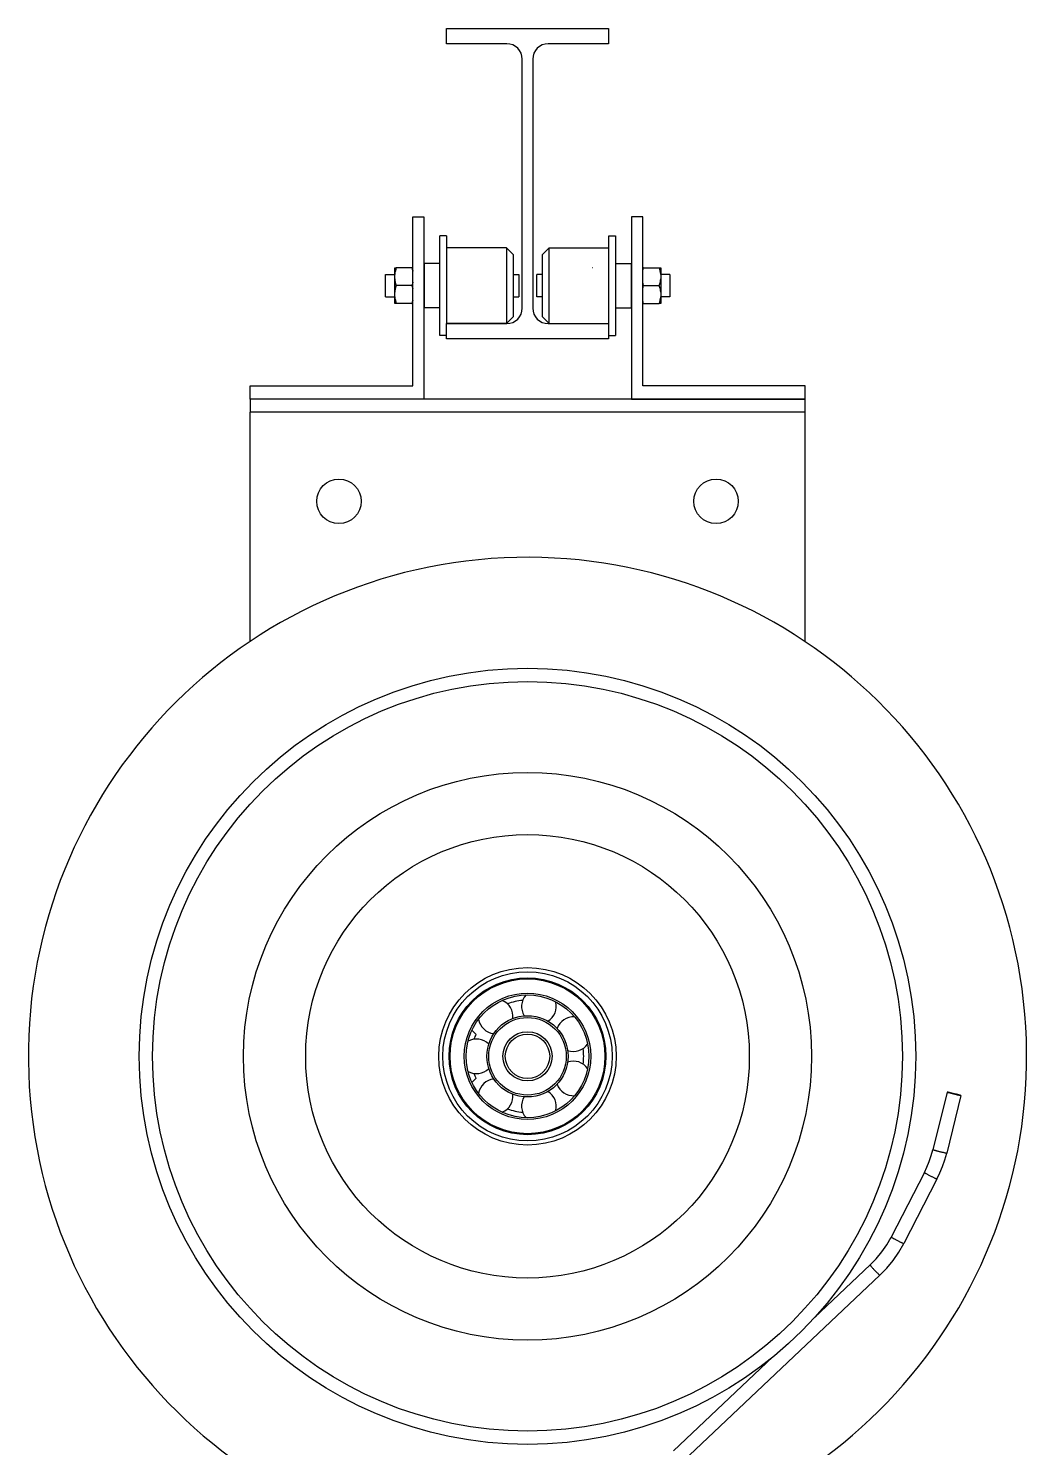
# Model space of a CAD drawing. Extents: x -8712 to 1826, y -2785 to 399.
# Drawn here: x -4995 to -4545, y -401 to 239 of the extents above; entities that cross this region are included whole.
import ezdxf

# ---------------------------------------------------------------- set-up
doc = ezdxf.new("R2010")
doc.units = 0
doc.layers.get('0').update_dxf_attribs({"linetype": 'CONTINUOUS'})

msp = doc.modelspace()

# ---------------------------------------------------------------- linework, layer by layer
at = {"color": 1}
for p, q in [((-4806.279032, 239.083964), (-4733.279032, 239.083964)), ((-4806.279032, 232.183964), (-4806.279032, 239.083964)), ((-4733.279032, 239.083964), (-4733.279032, 232.183964)), ((-4779.129032, 232.183964), (-4806.279032, 232.183964)), ((-4733.279032, 232.183964), (-4760.429032, 232.183964)), ((-4772.129032, 112.983964), (-4772.129032, 225.183964)), ((-4767.429032, 225.183964), (-4767.429032, 112.983964)), ((-4821.474561, 154.084363), (-4816.474561, 154.084363)), ((-4821.474561, 77.96319), (-4821.474561, 154.084363)), ((-4816.474561, 154.084363), (-4816.474561, 71.96319)), ((-4722.837036, 154.084363), (-4722.837036, 71.96319)), ((-4717.837036, 154.084363), (-4722.837036, 154.084363)), ((-4717.837036, 77.96319), (-4717.837036, 154.084363)), ((-4809.228093, 100.584363), (-4809.228093, 145.584363)), ((-4806.228093, 145.584363), (-4809.228093, 145.584363)), ((-4806.228093, 145.584363), (-4806.228093, 105.983964)), ((-4733.083504, 100.584363), (-4733.083504, 145.584363)), ((-4733.083504, 145.584363), (-4730.083504, 145.584363)), ((-4730.083504, 145.584363), (-4730.083504, 100.584363)), ((-4779.228093, 140.084363), (-4806.228093, 140.084363)), ((-4779.228093, 140.084363), (-4779.228093, 106.084363)), ((-4779.228093, 140.084363), (-4776.228093, 137.084363)), ((-4776.228093, 137.084363), (-4776.228093, 109.084363)), ((-4760.083504, 140.084363), (-4763.083504, 137.084363)), ((-4763.083504, 109.084363), (-4763.083504, 137.084363)), ((-4760.083504, 106.084363), (-4760.083504, 140.084363)), ((-4760.083504, 140.084363), (-4733.083504, 140.084363)), ((-4833.718569, 118.084363), (-4833.718569, 128.084363)), ((-4833.718569, 128.084363), (-4829.628093, 128.084363)), ((-4829.611753, 128.228229), (-4829.628095, 128.066593)), ((-4829.628093, 131.084363), (-4828.959744, 131.084104)), ((-4829.628093, 128.066605), (-4829.628093, 131.084363)), ((-4829.628093, 126.102137), (-4829.628093, 128.06659)), ((-4829.511347, 128.940774), (-4829.611753, 128.228229)), ((-4829.358037, 129.691874), (-4829.511347, 128.940774)), ((-4829.142913, 130.501374), (-4829.358037, 129.691874)), ((-4828.959744, 131.084104), (-4829.142913, 130.501374)), ((-4821.896443, 131.084363), (-4828.959744, 131.084363)), ((-4821.474561, 131.084347), (-4821.896443, 131.084104)), ((-4821.896443, 131.084104), (-4821.713273, 130.501374)), ((-4821.713273, 130.501374), (-4821.49815, 129.691874)), ((-4821.49815, 129.691874), (-4821.474561, 129.576306)), ((-4816.474561, 128.084363), (-4816.228093, 128.084363)), ((-4816.228093, 113.084363), (-4816.228093, 133.084363)), ((-4809.228093, 133.084363), (-4816.228093, 133.084363)), ((-4776.228093, 128.084363), (-4773.718569, 128.084363)), ((-4773.718569, 128.084363), (-4773.718569, 118.084363)), ((-4765.593028, 118.084363), (-4765.593028, 128.084363)), ((-4763.083504, 128.084363), (-4765.593028, 128.084363)), ((-4740.343055, 131.159812), (-4740.404759, 131.098108)), ((-4740.343055, 131.159812), (-4740.348275, 131.154592)), ((-4740.343055, 131.159812), (-4740.348275, 131.154592)), ((-4740.343055, 131.159812), (-4740.348275, 131.154592)), ((-4730.083504, 133.084363), (-4723.083504, 133.084363)), ((-4723.083504, 133.084363), (-4723.083504, 113.084363)), ((-4722.837036, 128.084363), (-4723.083504, 128.084363)), ((-4717.415154, 131.084104), (-4717.837036, 131.084347)), ((-4717.837036, 129.576306), (-4717.813447, 129.691874)), ((-4717.813447, 129.691874), (-4717.598324, 130.501374)), ((-4717.598324, 130.501374), (-4717.415154, 131.084104)), ((-4717.415154, 131.084363), (-4710.351854, 131.084363)), ((-4710.351854, 131.084104), (-4709.683504, 131.084363)), ((-4710.168684, 130.501374), (-4710.351854, 131.084104)), ((-4709.953561, 129.691874), (-4710.168684, 130.501374)), ((-4709.80025, 128.940772), (-4709.953561, 129.691874)), ((-4709.699845, 128.228233), (-4709.80025, 128.940772)), ((-4709.683502, 128.066593), (-4709.699845, 128.228233)), ((-4709.683504, 131.084363), (-4709.683504, 128.066605)), ((-4705.593028, 128.084363), (-4709.683504, 128.084363)), ((-4709.683504, 128.06659), (-4709.683504, 126.102137)), ((-4705.593028, 128.084363), (-4705.593028, 118.084363)), ((-4829.628095, 126.102132), (-4829.550366, 125.46894)), ((-4829.628093, 120.066605), (-4829.628093, 126.102121)), ((-4829.550366, 125.46894), (-4829.41552, 124.732519)), ((-4829.41552, 124.732519), (-4829.22211, 123.945208)), ((-4829.222109, 122.22352), (-4829.41552, 121.436207)), ((-4829.22211, 123.945208), (-4828.959744, 123.084901)), ((-4828.959744, 123.083825), (-4829.222109, 122.22352)), ((-4828.959744, 123.084901), (-4828.959744, 123.083825)), ((-4821.896443, 123.084363), (-4828.959744, 123.084363)), ((-4821.634077, 123.945208), (-4821.896443, 123.084901)), ((-4821.896443, 123.084901), (-4821.896443, 123.083825)), ((-4821.896443, 123.083825), (-4821.634077, 122.22352)), ((-4821.474561, 124.594548), (-4821.634077, 123.945208)), ((-4821.634077, 122.22352), (-4821.474561, 121.574178)), ((-4717.67752, 123.945206), (-4717.837036, 124.594548)), ((-4717.837036, 121.574178), (-4717.67752, 122.223519)), ((-4717.415154, 123.084901), (-4717.67752, 123.945206)), ((-4717.67752, 122.223519), (-4717.415154, 123.083825)), ((-4717.415154, 123.083825), (-4717.415154, 123.084901)), ((-4717.415154, 123.084363), (-4710.351854, 123.084363)), ((-4710.351854, 123.084901), (-4710.089488, 123.945206)), ((-4710.351854, 123.083825), (-4710.351854, 123.084901)), ((-4710.089488, 122.223519), (-4710.351854, 123.083825)), ((-4710.089488, 123.945206), (-4709.896078, 124.732519)), ((-4709.896078, 121.436207), (-4710.089488, 122.223519)), ((-4709.896078, 124.732519), (-4709.761231, 125.46894)), ((-4709.761231, 125.46894), (-4709.683502, 126.102132)), ((-4709.683504, 126.102121), (-4709.683504, 120.066605)), ((-4833.718569, 118.084363), (-4829.628095, 118.084363)), ((-4829.550366, 120.699786), (-4829.628095, 120.066594)), ((-4829.628095, 118.102133), (-4829.611752, 117.940493)), ((-4829.628093, 118.102137), (-4829.628093, 120.06659)), ((-4829.628093, 115.084363), (-4829.628093, 118.102121)), ((-4829.611752, 117.940493), (-4829.511347, 117.227954)), ((-4829.41552, 121.436207), (-4829.550366, 120.699786)), ((-4829.511347, 117.227954), (-4829.358037, 116.476853)), ((-4829.358037, 116.476853), (-4829.142913, 115.667352)), ((-4829.142913, 115.667352), (-4828.959744, 115.084622)), ((-4821.713273, 115.667352), (-4821.896443, 115.084622)), ((-4821.49815, 116.476853), (-4821.713273, 115.667352)), ((-4821.474561, 116.592421), (-4821.49815, 116.476853)), ((-4816.474561, 118.084363), (-4816.228093, 118.084363)), ((-4776.228093, 118.084363), (-4773.718569, 118.084363)), ((-4763.083504, 118.084363), (-4765.593028, 118.084363)), ((-4722.837036, 118.084363), (-4723.083504, 118.084363)), ((-4717.813447, 116.476853), (-4717.837036, 116.592421)), ((-4717.598324, 115.667352), (-4717.813447, 116.476853)), ((-4717.415154, 115.084622), (-4717.598324, 115.667352)), ((-4710.351854, 115.084622), (-4710.168684, 115.667352)), ((-4710.168684, 115.667352), (-4709.953561, 116.476853)), ((-4709.953561, 116.476853), (-4709.80025, 117.227953)), ((-4709.761231, 120.699786), (-4709.896078, 121.436207)), ((-4709.80025, 117.227953), (-4709.699844, 117.940497)), ((-4709.683502, 120.066594), (-4709.761231, 120.699786)), ((-4709.699844, 117.940497), (-4709.683502, 118.102133)), ((-4709.683504, 120.06659), (-4709.683504, 118.102137)), ((-4709.683504, 118.102121), (-4709.683504, 115.084363)), ((-4705.593028, 118.084363), (-4709.683504, 118.084363)), ((-4828.959744, 115.084622), (-4829.628093, 115.084363)), ((-4821.896443, 115.084363), (-4828.959744, 115.084363)), ((-4821.896443, 115.084363), (-4828.959744, 115.084363)), ((-4821.896443, 115.084363), (-4828.959744, 115.084363)), ((-4821.896443, 115.084363), (-4828.959744, 115.084363)), ((-4821.896443, 115.084622), (-4821.474561, 115.084379)), ((-4809.228093, 113.084363), (-4816.228093, 113.084363)), ((-4779.228093, 106.084363), (-4776.228093, 109.084363)), ((-4760.083504, 106.084363), (-4763.083504, 109.084363)), ((-4730.083504, 113.084363), (-4723.083504, 113.084363)), ((-4717.837036, 115.084379), (-4717.415154, 115.084622)), ((-4717.415154, 115.084363), (-4710.351854, 115.084363)), ((-4717.415154, 115.084363), (-4710.351854, 115.084363)), ((-4717.415154, 115.084363), (-4710.351854, 115.084363)), ((-4717.415154, 115.084363), (-4710.351854, 115.084363)), ((-4709.683504, 115.084363), (-4710.351854, 115.084622)), ((-4806.279032, 105.983964), (-4779.129032, 105.983964)), ((-4806.279032, 99.083964), (-4806.279032, 105.983964)), ((-4779.228093, 106.084363), (-4806.228093, 106.084363)), ((-4760.429032, 105.983964), (-4733.279032, 105.983964)), ((-4760.083504, 106.084363), (-4733.083504, 106.084363)), ((-4733.279032, 105.983964), (-4733.279032, 99.083964)), ((-4806.279032, 100.584363), (-4809.228093, 100.584363)), ((-4733.279032, 99.083964), (-4806.279032, 99.083964)), ((-4733.083504, 100.584363), (-4730.083504, 100.584363)), ((-4894.779032, 77.96319), (-4821.474561, 77.96319)), ((-4894.779032, 71.96319), (-4894.779032, 77.96319)), ((-4644.532565, 77.96319), (-4717.837036, 77.96319)), ((-4644.532565, 71.96319), (-4644.532565, 77.96319)), ((-4816.474561, 71.96319), (-4894.779032, 71.96319)), ((-4894.779032, 71.96319), (-4894.779032, 65.96319)), ((-4644.779032, 71.96319), (-4894.779032, 71.96319)), ((-4722.837036, 71.96319), (-4644.532565, 71.96319)), ((-4644.779032, 71.96319), (-4644.779032, 65.96319)), ((-4894.779032, 65.96319), (-4894.902266, 65.96319)), ((-4894.902266, 65.96319), (-4894.902266, -37.49442)), ((-4644.779032, 65.96319), (-4894.779032, 65.96319)), ((-4644.655799, 65.96319), (-4644.779032, 65.96319)), ((-4644.655799, -37.49442), (-4644.655799, 65.96319)), ((-4793.047231, -214.43055), (-4794.802264, -212.675517)), ((-4794.802264, -236.185584), (-4793.047231, -234.43055)), ((-4580.634927, -240.55967), (-4587.023949, -266.545619)), ((-4574.42096, -242.085982), (-4580.809982, -268.071931)), ((-4580.625343, -240.558458), (-4580.634927, -240.55967)), ((-4580.634927, -240.55967), (-4580.614589, -240.568232)), ((-4580.585929, -240.564607), (-4580.625343, -240.558458)), ((-4580.614589, -240.568232), (-4580.564525, -240.584061)), ((-4580.517065, -240.578058), (-4580.585929, -240.564607)), ((-4580.564525, -240.584061), (-4580.485218, -240.607004)), ((-4580.419414, -240.598682), (-4580.517065, -240.578058)), ((-4580.485218, -240.607004), (-4580.37743, -240.636842)), ((-4580.293917, -240.62628), (-4580.419414, -240.598682)), ((-4580.37743, -240.636842), (-4580.2422, -240.673285)), ((-4580.141781, -240.660585), (-4580.293917, -240.62628)), ((-4580.2422, -240.673285), (-4580.08083, -240.715985)), ((-4579.964474, -240.701269), (-4580.141781, -240.660585)), ((-4580.08083, -240.715985), (-4579.894875, -240.764528)), ((-4579.763701, -240.747938), (-4579.964474, -240.701269)), ((-4579.894875, -240.764528), (-4579.686124, -240.818448)), ((-4579.541396, -240.800144), (-4579.763701, -240.747938)), ((-4579.686124, -240.818448), (-4579.45659, -240.877226)), ((-4579.299701, -240.857384), (-4579.541396, -240.800144)), ((-4579.45659, -240.877226), (-4579.208481, -240.940295)), ((-4579.040943, -240.919106), (-4579.299701, -240.857384)), ((-4579.208481, -240.940295), (-4578.944188, -241.007048)), ((-4578.767614, -240.984716), (-4579.040943, -240.919106)), ((-4578.944188, -241.007048), (-4578.666255, -241.076842)), ((-4578.482346, -241.053582), (-4578.767614, -240.984716)), ((-4578.666255, -241.076842), (-4578.37736, -241.149005)), ((-4578.187887, -241.125042), (-4578.482346, -241.053582)), ((-4578.37736, -241.149005), (-4578.080285, -241.222842)), ((-4577.887072, -241.198406), (-4578.187887, -241.125042)), ((-4578.080285, -241.222842), (-4577.77789, -241.297642)), ((-4577.582798, -241.272968), (-4577.887072, -241.198406)), ((-4577.77789, -241.297642), (-4577.473089, -241.372684)), ((-4577.277996, -241.348011), (-4577.582798, -241.272968)), ((-4577.473089, -241.372684), (-4577.168815, -241.447246)), ((-4576.975602, -241.42281), (-4577.277996, -241.348011)), ((-4577.168815, -241.447246), (-4576.868, -241.52061)), ((-4576.678526, -241.496647), (-4576.975602, -241.42281)), ((-4576.868, -241.52061), (-4576.573541, -241.59207)), ((-4576.389632, -241.56881), (-4576.678526, -241.496647)), ((-4576.573541, -241.59207), (-4576.288273, -241.660936)), ((-4576.111699, -241.638605), (-4576.389632, -241.56881)), ((-4576.288273, -241.660936), (-4576.014944, -241.726546)), ((-4575.847406, -241.705357), (-4576.111699, -241.638605)), ((-4576.014944, -241.726546), (-4575.756186, -241.788268)), ((-4575.599297, -241.768426), (-4575.847406, -241.705357)), ((-4575.756186, -241.788268), (-4575.514491, -241.845508)), ((-4575.369763, -241.827204), (-4575.599297, -241.768426)), ((-4575.514491, -241.845508), (-4575.292186, -241.897714)), ((-4575.161012, -241.881124), (-4575.369763, -241.827204)), ((-4575.292186, -241.897714), (-4575.091413, -241.944383)), ((-4574.975057, -241.929667), (-4575.161012, -241.881124)), ((-4575.091413, -241.944383), (-4574.914105, -241.985067)), ((-4574.813687, -241.972367), (-4574.975057, -241.929667)), ((-4574.914105, -241.985067), (-4574.76197, -242.019372)), ((-4574.678457, -242.00881), (-4574.813687, -241.972367)), ((-4574.76197, -242.019372), (-4574.636473, -242.04697)), ((-4574.570669, -242.038648), (-4574.678457, -242.00881)), ((-4574.636473, -242.04697), (-4574.538822, -242.067594)), ((-4574.491361, -242.061591), (-4574.570669, -242.038648)), ((-4574.538822, -242.067594), (-4574.469958, -242.081045)), ((-4574.441298, -242.07742), (-4574.491361, -242.061591)), ((-4574.469958, -242.081045), (-4574.430544, -242.087194)), ((-4574.42096, -242.085982), (-4574.441298, -242.07742)), ((-4574.430544, -242.087194), (-4574.42096, -242.085982)), ((-4587.759044, -269.197633), (-4587.023949, -266.545619)), ((-4587.023949, -266.545619), (-4587.003611, -266.554181)), ((-4587.003611, -266.554181), (-4586.953548, -266.57001)), ((-4586.953548, -266.57001), (-4586.87424, -266.592953)), ((-4586.87424, -266.592953), (-4586.766452, -266.62279)), ((-4586.766452, -266.62279), (-4586.631222, -266.659234)), ((-4586.631222, -266.659234), (-4586.469852, -266.701933)), ((-4586.469852, -266.701933), (-4586.283897, -266.750477)), ((-4586.283897, -266.750477), (-4586.075146, -266.804397)), ((-4586.075146, -266.804397), (-4585.845612, -266.863175)), ((-4585.845612, -266.863175), (-4585.597503, -266.926243)), ((-4585.597503, -266.926243), (-4585.33321, -266.992996)), ((-4585.33321, -266.992996), (-4585.055277, -267.06279)), ((-4585.055277, -267.06279), (-4584.766383, -267.134953)), ((-4584.766383, -267.134953), (-4584.469307, -267.20879)), ((-4584.469307, -267.20879), (-4584.166913, -267.28359)), ((-4584.166913, -267.28359), (-4583.862111, -267.358633)), ((-4583.862111, -267.358633), (-4583.557837, -267.433195)), ((-4583.557837, -267.433195), (-4583.257022, -267.506559)), ((-4583.257022, -267.506559), (-4582.962563, -267.578018)), ((-4582.962563, -267.578018), (-4582.677295, -267.646885)), ((-4582.677295, -267.646885), (-4582.403966, -267.712495)), ((-4582.403966, -267.712495), (-4582.145208, -267.774217)), ((-4582.145208, -267.774217), (-4581.903513, -267.831457)), ((-4581.903513, -267.831457), (-4581.681208, -267.883663)), ((-4581.681208, -267.883663), (-4581.480435, -267.930332)), ((-4581.645086, -271.084748), (-4580.809982, -268.071931)), ((-4581.480435, -267.930332), (-4581.303128, -267.971015)), ((-4581.303128, -267.971015), (-4581.150992, -268.005321)), ((-4581.150992, -268.005321), (-4581.025495, -268.032919)), ((-4581.025495, -268.032919), (-4580.927844, -268.053543)), ((-4580.927844, -268.053543), (-4580.85898, -268.066994)), ((-4580.85898, -268.066994), (-4580.819566, -268.073143)), ((-4580.819566, -268.073143), (-4580.809982, -268.071931)), ((-4590.875963, -276.830979), (-4589.688385, -274.349215)), ((-4589.688385, -274.349215), (-4588.648214, -271.801832)), ((-4588.648214, -271.801832), (-4587.759044, -269.197633)), ((-4583.836912, -276.937198), (-4582.655226, -274.043246)), ((-4582.655226, -274.043246), (-4581.645086, -271.084748)), ((-4590.875963, -276.830979), (-4605.863096, -305.926967)), ((-4585.186059, -279.756602), (-4600.173192, -308.85259)), ((-4590.875963, -276.830979), (-4590.859417, -276.849664)), ((-4590.859417, -276.849664), (-4590.815632, -276.882257)), ((-4590.815632, -276.882257), (-4590.745029, -276.928443)), ((-4590.745029, -276.928443), (-4590.648289, -276.987779)), ((-4590.648289, -276.987779), (-4590.526342, -277.059693)), ((-4590.526342, -277.059693), (-4590.380365, -277.143491)), ((-4590.380365, -277.143491), (-4590.211762, -277.238367)), ((-4590.211762, -277.238367), (-4590.022157, -277.343408)), ((-4590.022157, -277.343408), (-4589.813376, -277.457601)), ((-4589.813376, -277.457601), (-4589.58743, -277.579848)), ((-4589.58743, -277.579848), (-4589.346495, -277.70897)), ((-4589.346495, -277.70897), (-4589.092891, -277.843724)), ((-4589.092891, -277.843724), (-4588.829061, -277.982813)), ((-4588.829061, -277.982813), (-4588.557545, -278.124896)), ((-4588.557545, -278.124896), (-4588.280958, -278.268606)), ((-4588.280958, -278.268606), (-4588.001964, -278.412558)), ((-4588.001964, -278.412558), (-4587.72325, -278.555367)), ((-4587.72325, -278.555367), (-4587.4475, -278.695657)), ((-4587.4475, -278.695657), (-4587.177369, -278.832076)), ((-4587.177369, -278.832076), (-4586.915459, -278.963312)), ((-4586.915459, -278.963312), (-4586.664293, -279.088099)), ((-4586.664293, -279.088099), (-4586.426289, -279.205237)), ((-4586.426289, -279.205237), (-4586.203739, -279.313597)), ((-4586.203739, -279.313597), (-4585.998787, -279.412136)), ((-4585.998787, -279.412136), (-4585.813406, -279.499905)), ((-4585.813406, -279.499905), (-4585.649382, -279.576058)), ((-4585.649382, -279.576058), (-4585.508294, -279.639862)), ((-4585.508294, -279.639862), (-4585.391502, -279.690703)), ((-4585.391502, -279.690703), (-4585.30013, -279.72809)), ((-4585.30013, -279.72809), (-4585.235057, -279.751665)), ((-4585.235057, -279.751665), (-4585.196911, -279.7612)), ((-4585.196911, -279.7612), (-4585.186059, -279.756602)), ((-4585.186059, -279.756602), (-4583.836912, -276.937198)), ((-4607.81996, -309.362087), (-4605.863096, -305.926967)), ((-4605.863096, -305.926967), (-4605.84655, -305.945652)), ((-4605.84655, -305.945652), (-4605.802765, -305.978245)), ((-4605.802765, -305.978245), (-4605.732162, -306.024431)), ((-4605.732162, -306.024431), (-4605.635422, -306.083767)), ((-4605.635422, -306.083767), (-4605.513475, -306.15568)), ((-4605.513475, -306.15568), (-4605.367498, -306.239479)), ((-4605.367498, -306.239479), (-4605.198895, -306.334355)), ((-4605.198895, -306.334355), (-4605.00929, -306.439396)), ((-4605.00929, -306.439396), (-4604.800509, -306.553589)), ((-4604.800509, -306.553589), (-4604.574563, -306.675836)), ((-4604.574563, -306.675836), (-4604.333628, -306.804958)), ((-4604.333628, -306.804958), (-4604.080024, -306.939712)), ((-4604.080024, -306.939712), (-4603.816194, -307.0788)), ((-4603.816194, -307.0788), (-4603.544678, -307.220884)), ((-4612.563732, -315.675764), (-4610.058832, -312.619437)), ((-4610.058832, -312.619437), (-4607.81996, -309.362087)), ((-4604.939753, -316.455563), (-4602.396284, -312.755054)), ((-4603.544678, -307.220884), (-4603.268091, -307.364594)), ((-4603.268091, -307.364594), (-4602.989097, -307.508546)), ((-4602.989097, -307.508546), (-4602.710383, -307.651355)), ((-4602.710383, -307.651355), (-4602.434633, -307.791645)), ((-4602.434633, -307.791645), (-4602.164502, -307.928064)), ((-4602.396284, -312.755054), (-4600.173192, -308.85259)), ((-4602.164502, -307.928064), (-4601.902592, -308.059299)), ((-4601.902592, -308.059299), (-4601.651426, -308.184087)), ((-4601.651426, -308.184087), (-4601.413422, -308.301225)), ((-4601.413422, -308.301225), (-4601.190872, -308.409585)), ((-4601.190872, -308.409585), (-4600.98592, -308.508124)), ((-4600.98592, -308.508124), (-4600.800539, -308.595893)), ((-4600.800539, -308.595893), (-4600.636515, -308.672046)), ((-4600.636515, -308.672046), (-4600.495427, -308.73585)), ((-4600.495427, -308.73585), (-4600.378635, -308.786691)), ((-4600.378635, -308.786691), (-4600.287262, -308.824078)), ((-4600.287262, -308.824078), (-4600.22219, -308.847653)), ((-4600.22219, -308.847653), (-4600.184044, -308.857187)), ((-4600.184044, -308.857187), (-4600.173192, -308.85259)), ((-4615.316778, -318.509252), (-4640.560524, -342.385391)), ((-4615.316778, -318.509252), (-4612.563732, -315.675764)), ((-4615.316778, -318.509252), (-4615.309537, -318.540321)), ((-4615.309537, -318.540321), (-4615.28116, -318.593422)), ((-4615.28116, -318.593422), (-4615.231921, -318.668042)), ((-4615.231921, -318.668042), (-4615.162293, -318.763464)), ((-4615.162293, -318.763464), (-4615.072949, -318.878768)), ((-4615.072949, -318.878768), (-4614.964747, -319.012844)), ((-4614.964747, -319.012844), (-4614.838731, -319.1644)), ((-4614.838731, -319.1644), (-4614.696113, -319.331978)), ((-4614.696113, -319.331978), (-4614.538267, -319.513962)), ((-4614.538267, -319.513962), (-4614.366713, -319.708602)), ((-4614.366713, -319.708602), (-4614.183104, -319.914021)), ((-4614.183104, -319.914021), (-4613.989208, -320.128242)), ((-4610.913036, -323.146681), (-4607.785441, -319.9277)), ((-4607.785441, -319.9277), (-4604.939753, -316.455563)), ((-4610.913036, -323.146681), (-4699.582784, -407.01265)), ((-4613.989208, -320.128242), (-4613.786891, -320.349202)), ((-4613.786891, -320.349202), (-4613.578103, -320.574773)), ((-4613.578103, -320.574773), (-4613.364854, -320.802782)), ((-4613.364854, -320.802782), (-4613.149198, -321.031033)), ((-4613.149198, -321.031033), (-4612.933212, -321.257329)), ((-4612.933212, -321.257329), (-4612.718976, -321.47949)), ((-4612.718976, -321.47949), (-4612.508552, -321.695376)), ((-4612.508552, -321.695376), (-4612.303968, -321.902909)), ((-4612.303968, -321.902909), (-4612.107194, -322.10009)), ((-4612.107194, -322.10009), (-4611.920125, -322.285019)), ((-4611.920125, -322.285019), (-4611.744562, -322.455916)), ((-4611.744562, -322.455916), (-4611.582197, -322.611135)), ((-4611.582197, -322.611135), (-4611.434592, -322.749181)), ((-4611.434592, -322.749181), (-4611.303169, -322.868725)), ((-4611.303169, -322.868725), (-4611.189195, -322.968615)), ((-4611.189195, -322.968615), (-4611.093766, -323.047889)), ((-4611.093766, -323.047889), (-4611.017802, -323.105785)), ((-4611.017802, -323.105785), (-4610.962034, -323.141743)), ((-4610.962034, -323.141743), (-4610.927, -323.155419)), ((-4610.927, -323.155419), (-4610.913036, -323.146681)), ((-4659.184719, -360.000599), (-4703.927038, -402.318955))]:
    msp.add_line(p, q, dxfattribs=at)
for centre, radius in [((-4854.779032, 25.826109), 10), ((-4684.779032, 25.826109), 10), ((-4769.779032, -224.43055), 175), ((-4769.779032, -224.43055), 169), ((-4769.779032, -224.43055), 128.014885), ((-4769.779032, -224.43055), 100), ((-4769.779032, -224.43055), 40), ((-4769.779032, -224.43055), 38.15), ((-4769.779032, -224.43055), 35.35), ((-4769.779032, -224.43055), 34.9), ((-4769.779032, -224.43055), 28.505), ((-4769.779032, -224.43055), 27.68), ((-4769.779032, -224.43055), 18.32), ((-4769.779032, -224.43055), 17.495), ((-4769.779032, -224.43055), 11.1), ((-4769.779032, -224.43055), 10)]:
    msp.add_circle(centre, radius, dxfattribs=at)
for centre, radius, start, end in [((-4779.129032, 225.183964), 7, 0, 90), ((-4760.429032, 225.183964), 7, 90, 180), ((-4779.129032, 112.983964), 7, 270, 0), ((-4760.429032, 112.983964), 7, 180, 270), ((-4769.779032, -224.43055), 225, 275.534922, 272.777556), ((-4764.661051, -202.007208), 7.8, 137.888797, 212.394921), ((-4784.119298, -206.448426), 7.8, 353.299397, 67.724129), ((-4769.779032, -224.43055), 25.326055, 94.888877, 110.810511), ((-4764.661051, -202.007208), 7.8, 301.822114, 16.398534), ((-4784.119298, -206.448426), 7.8, 189.397186, 263.72756), ((-4749.056749, -214.451224), 7.8, 86.335077, 161.025519), ((-4792.779032, -224.43055), 7.8, 44.811535, 119.140313), ((-4769.779032, -224.43055), 25.326055, 156.743363, 162.271546), ((-4749.056749, -214.451224), 7.8, 250.380302, 325.133453), ((-4769.779032, -224.43055), 25.326055, 352.063885, 7.936115), ((-4792.779032, -224.43055), 7.8, 240.859687, 315.188465), ((-4749.056749, -234.409876), 7.8, 34.866547, 109.619698), ((-4769.779032, -224.43055), 25.326055, 197.728454, 203.256637), ((-4784.119298, -242.412674), 7.8, 96.27244, 170.602814), ((-4784.119298, -242.412674), 7.8, 292.275871, 6.700603), ((-4764.661051, -246.853892), 7.8, 147.605079, 222.111203), ((-4764.661051, -246.853892), 7.8, 343.601466, 58.177886), ((-4749.056749, -234.409876), 7.8, 198.974481, 273.664923), ((-4769.779032, -224.43055), 25.326055, 249.189489, 265.111123)]:
    msp.add_arc(centre, radius, start, end, dxfattribs=at)

doc.saveas('drawing.dxf')
